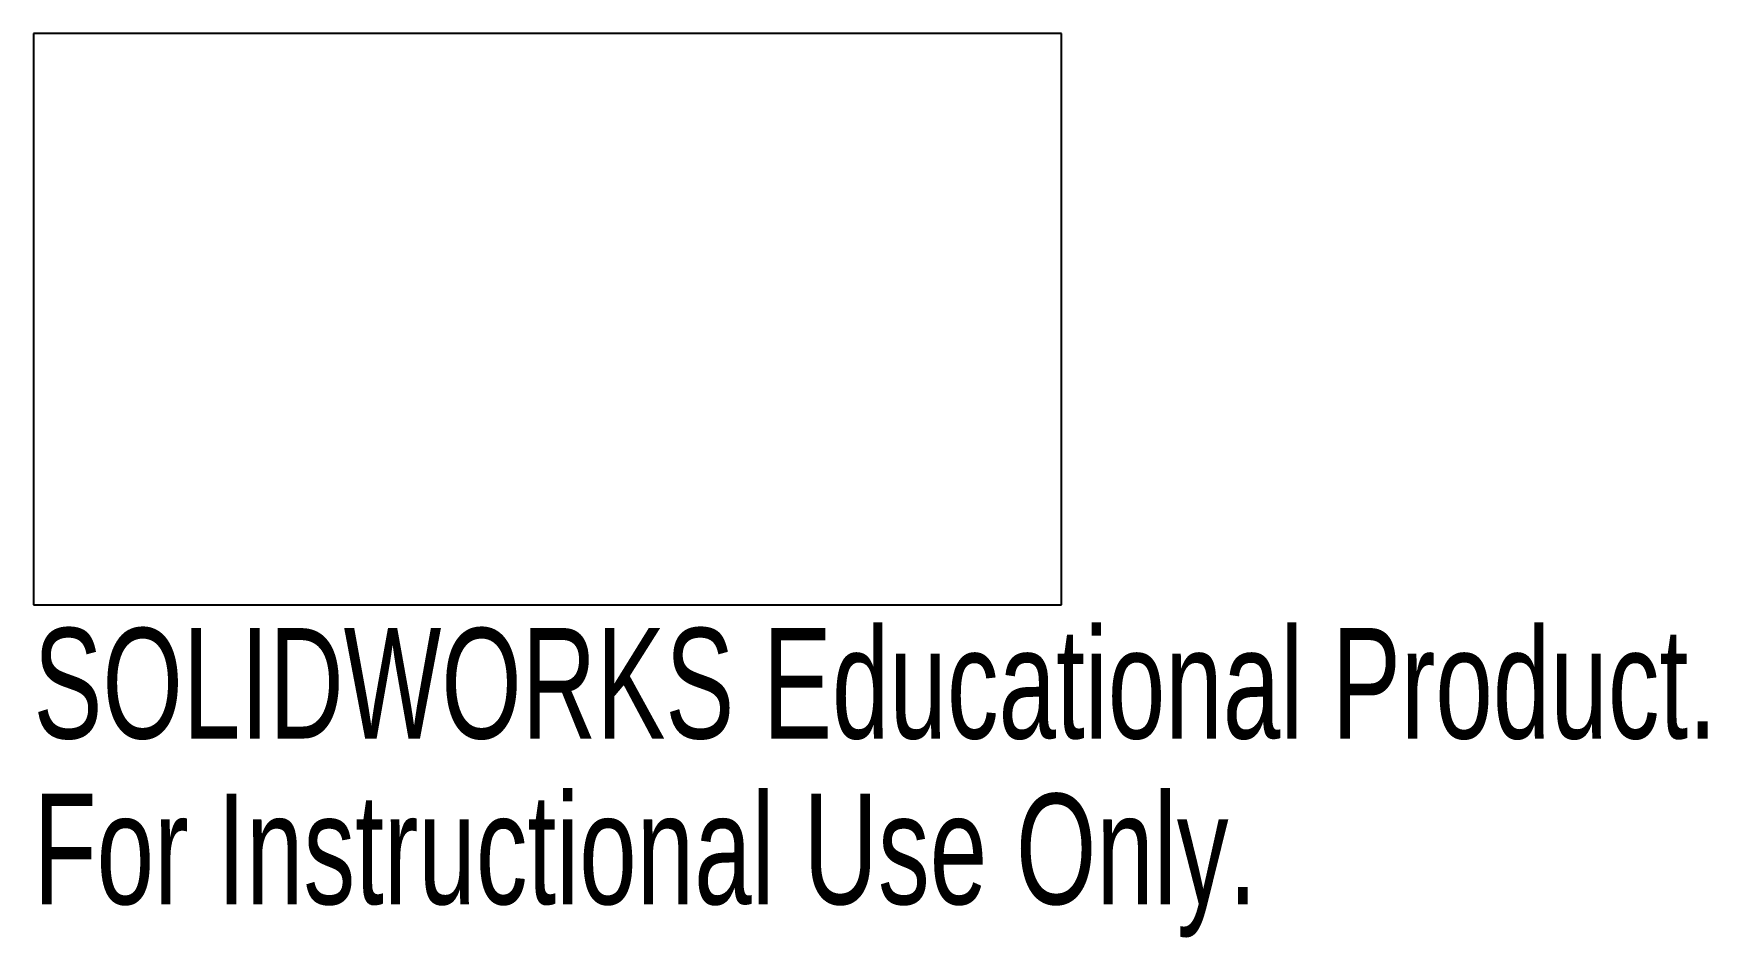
# Model space of a CAD drawing. Header units: millimetres. Extents: x -21 to 52.2, y -26.6 to 12.9.
import ezdxf

# ---------------------------------------------------------------- set-up
doc = ezdxf.new("R2010")
doc.units = ezdxf.units.MM
doc.styles.add('SLDTEXTSTYLE0', font='TXT', dxfattribs={"width": 0.7})

msp = doc.modelspace()

# ---------------------------------------------------------------- linework, layer by layer
at = {"color": 7, "linetype": 'Continuous', "lineweight": 25}
for p, q in [((23.974, 12.929), (-21.026, 12.929)), ((-21.026, 12.929), (-21.026, -12.071)), ((23.974, -12.071), (23.974, 12.929)), ((-21.026, -12.071), (23.974, -12.071))]:
    msp.add_line(p, q, dxfattribs=at)

# ---------------------------------------------------------------- texts
at = {"color": 7, "linetype": 'Continuous', "char_height": 4.83362, "attachment_point": 1, "style": 'SLDTEXTSTYLE0'}
for s, insert in [('SOLIDWORKS Educational Product.', (-21.026, -13.09)), ('For Instructional Use Only.', (-21.026, -20.341))]:
    msp.add_mtext(s, dxfattribs=dict(at, insert=insert))

doc.saveas('drawing.dxf')
